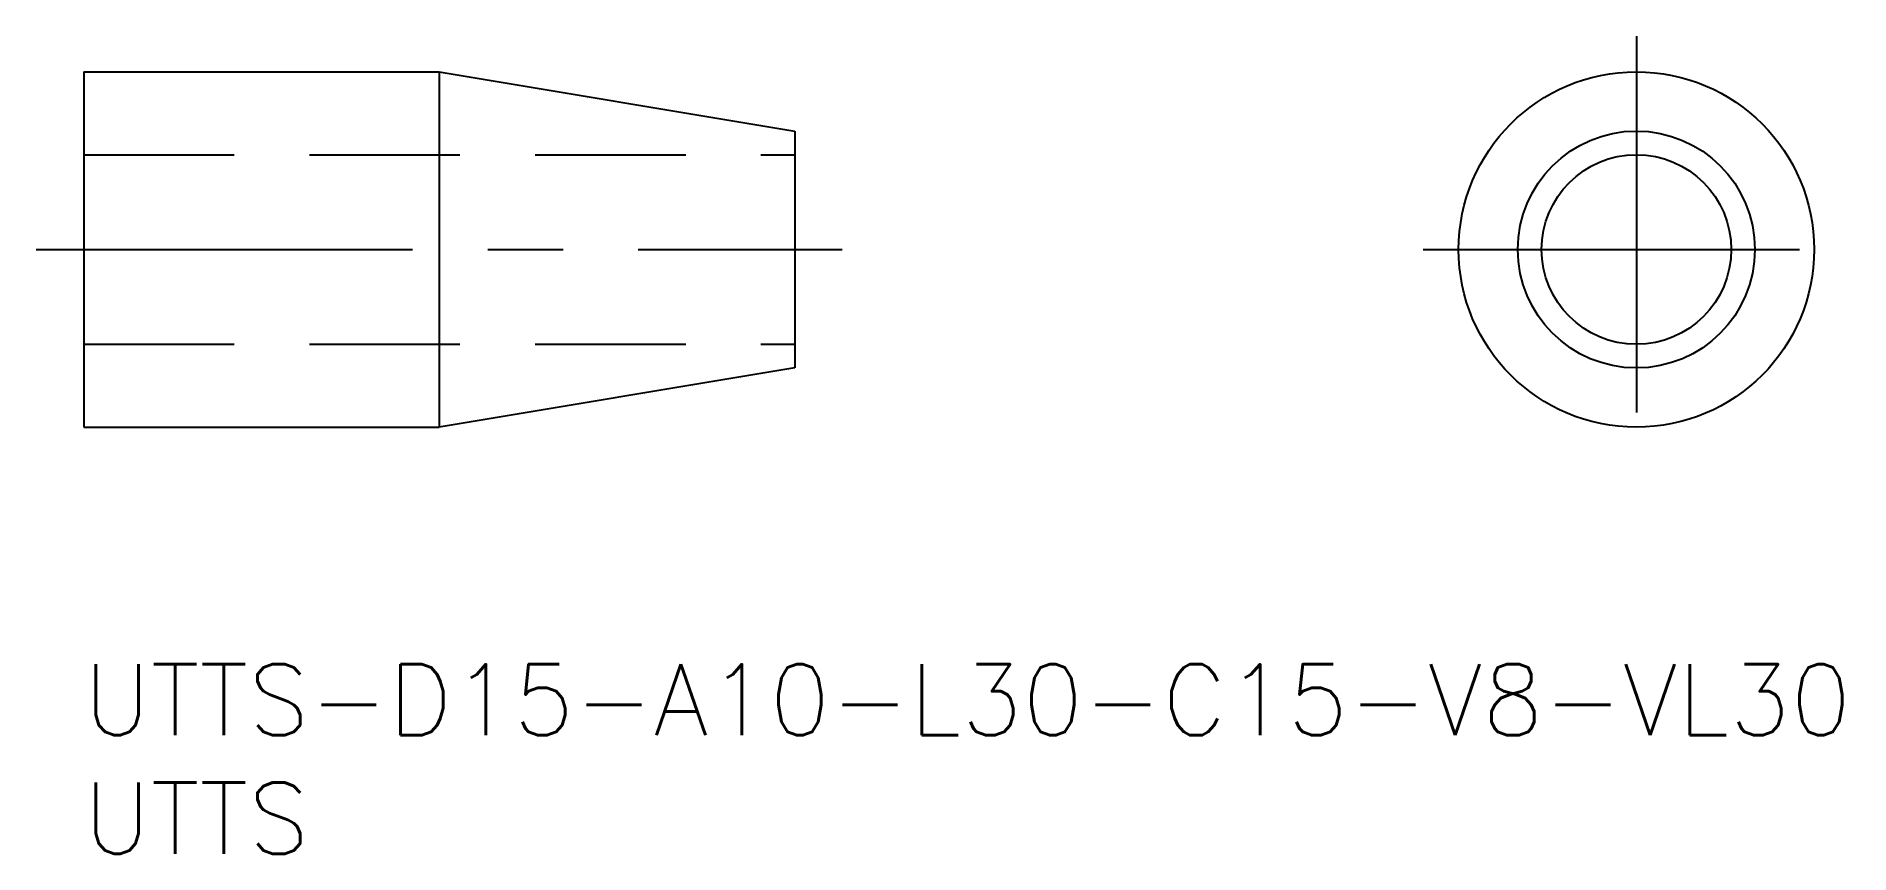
# Model space of a CAD drawing. Extents: x -2 to 74.5, y -8 to 26.5.
import ezdxf

# ---------------------------------------------------------------- set-up
doc = ezdxf.new("R2010")
doc.units = 0
doc.header["$LTSCALE"] = 0.5
doc.linetypes.add('CENTER', pattern=[50.8, 31.75, -6.35, 6.35, -6.35])
doc.linetypes.add('DASHED', pattern=[19.05, 12.7, -6.35])
for name, color, linetype in [('MSM_CENTER', 1, 'CENTER'), ('MSM_CONTINUOUS', 7, 'CONTINUOUS'), ('MSM_DASHED', 4, 'DASHED'), ('MSM_PART_NUMBER', 7, 'CONTINUOUS')]:
    doc.layers.add(name, color=color, linetype=linetype)
doc.styles.get("Standard").update_dxf_attribs({"font": 'txt.shx', "height": 1, "bigfont": 'bigfont.shx'})

# ---------------------------------------------------------------- blocks, each defined once
blk = doc.blocks.new('*U2')
at = {"layer": 'MSM_PART_NUMBER'}
blk.add_text('UTTS-D15-A10-L30-C15-V8-VL30', height=3, dxfattribs=at).set_placement((0, -3))
blk = doc.blocks.new('*U3')
at = {"layer": 'MSM_PART_NUMBER'}
blk.add_text('UTTS', height=3, dxfattribs=at).set_placement((0, -8))

msp = doc.modelspace()

# ---------------------------------------------------------------- linework, layer by layer
at = {"layer": 'MSM_CENTER'}
for p, q in [((65.508, 26.5), (65.508, 8.5)), ((-2, 17.5), (32, 17.5)), ((56.508, 17.5), (74.508, 17.5))]:
    msp.add_line(p, q, dxfattribs=at)
at = {"layer": 'MSM_CONTINUOUS'}
for p, q in [((0, 25), (0, 10)), ((0, 25), (15, 25)), ((15, 25), (15, 10)), ((15, 25), (30, 22.5)), ((30, 22.5), (30, 12.5)), ((30, 12.5), (15, 10)), ((0, 10), (15, 10))]:
    msp.add_line(p, q, dxfattribs=at)
for radius in [7.5, 5, 4]:
    msp.add_circle((65.508, 17.5), radius, dxfattribs=at)
at = {"layer": 'MSM_DASHED'}
for p, q in [((0, 21.5), (30, 21.5)), ((0, 13.5), (30, 13.5))]:
    msp.add_line(p, q, dxfattribs=at)

# ---------------------------------------------------------------- block references
at = {"layer": 'MSM_CONTINUOUS'}
for name in ['*U2', '*U3']:
    msp.add_blockref(name, (0, 0), dxfattribs=at)

doc.saveas('drawing.dxf')
